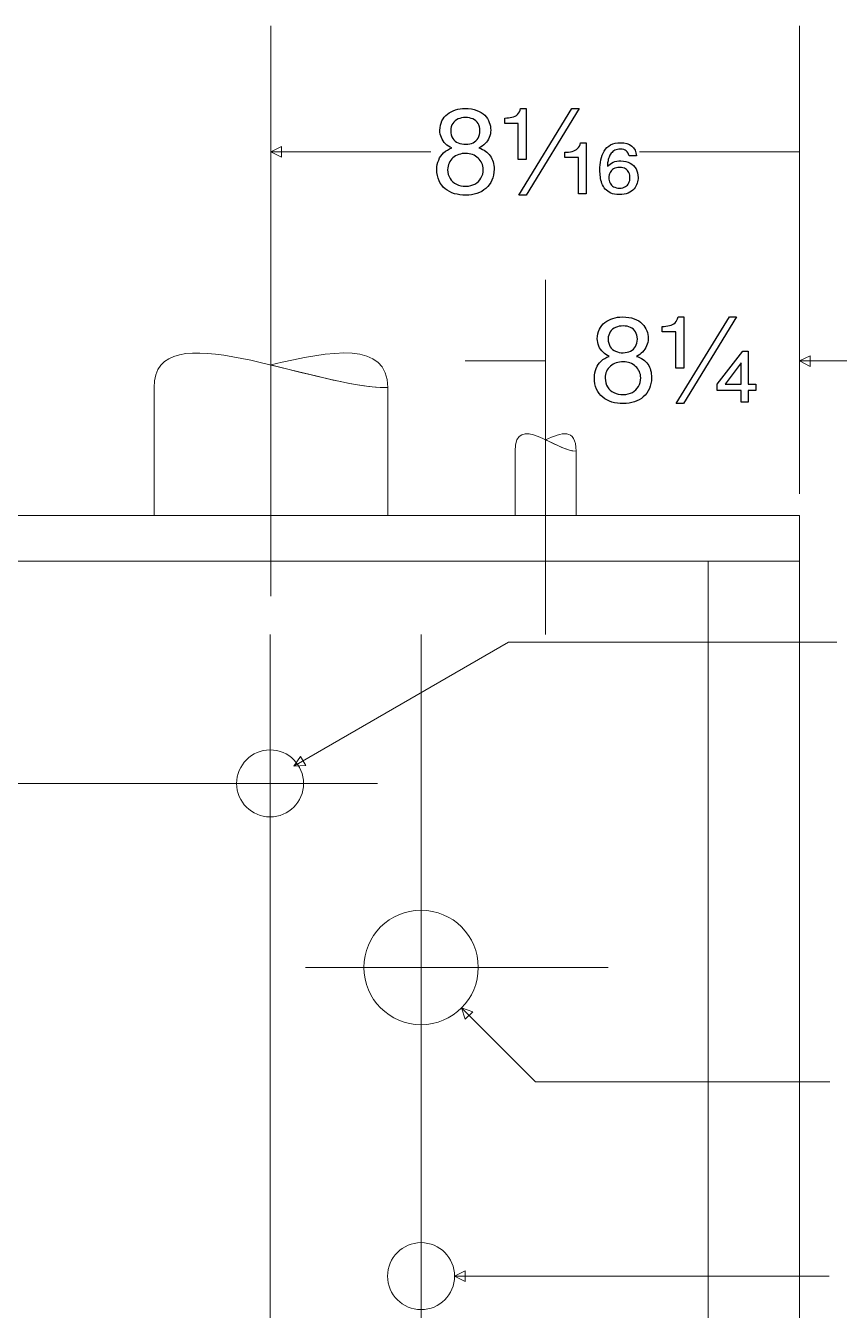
# Model space of a CAD drawing. Header units: inches. Extents: x -3.67 to 3.62, y -4.25 to 4.25.
# Drawn here: x -1.176 to -0.424, y 3.063 to 4.25 of the extents above; entities that cross this region are included whole.
import ezdxf
from ezdxf.lldxf.tags import DXFTag

# ---------------------------------------------------------------- set-up
doc = ezdxf.new("R2010")
doc.units = ezdxf.units.IN
doc.header["$MEASUREMENT"] = 0
doc.layers.add('Dimensions', color=7, linetype='Continuous')
doc.layers.add('Layer 1', color=7, linetype='Continuous')
tags = doc.linetypes.add('New Line14', pattern=[2.3, 1.3, -0.3, 0.4, -0.3]).pattern_tags.tags
tags[10:11] = [DXFTag(74, 4), DXFTag(75, 0), DXFTag(340, '0'), DXFTag(46, 1.0), DXFTag(50, 0.0), DXFTag(44, 0.0), DXFTag(45, 0.0)]
tags[8:9] = [DXFTag(74, 4), DXFTag(75, 0), DXFTag(340, '0'), DXFTag(46, 1.0), DXFTag(50, 0.0), DXFTag(44, 0.0), DXFTag(45, 0.0)]
tags[6:7] = [DXFTag(74, 4), DXFTag(75, 0), DXFTag(340, '0'), DXFTag(46, 1.0), DXFTag(50, 0.0), DXFTag(44, 0.0), DXFTag(45, 0.0)]
tags[4:5] = [DXFTag(74, 4), DXFTag(75, 0), DXFTag(340, '0'), DXFTag(46, 1.0), DXFTag(50, 0.0), DXFTag(44, 0.0), DXFTag(45, 0.0)]
tags = doc.linetypes.add('New Line16', pattern=[0.6, 0.5, -0.1]).pattern_tags.tags
tags[6:7] = [DXFTag(74, 4), DXFTag(75, 0), DXFTag(340, '0'), DXFTag(46, 1.0), DXFTag(50, 0.0), DXFTag(44, 0.0), DXFTag(45, 0.0)]
tags[4:5] = [DXFTag(74, 4), DXFTag(75, 0), DXFTag(340, '0'), DXFTag(46, 1.0), DXFTag(50, 0.0), DXFTag(44, 0.0), DXFTag(45, 0.0)]
tags = doc.linetypes.add('New Line17', pattern=[0.6, 0.5, -0.1]).pattern_tags.tags
tags[6:7] = [DXFTag(74, 4), DXFTag(75, 0), DXFTag(340, '0'), DXFTag(46, 1.0), DXFTag(50, 0.0), DXFTag(44, 0.0), DXFTag(45, 0.0)]
tags[4:5] = [DXFTag(74, 4), DXFTag(75, 0), DXFTag(340, '0'), DXFTag(46, 1.0), DXFTag(50, 0.0), DXFTag(44, 0.0), DXFTag(45, 0.0)]
tags = doc.linetypes.add('New Line18', pattern=[0.6, 0.5, -0.1]).pattern_tags.tags
tags[6:7] = [DXFTag(74, 4), DXFTag(75, 0), DXFTag(340, '0'), DXFTag(46, 1.0), DXFTag(50, 0.0), DXFTag(44, 0.0), DXFTag(45, 0.0)]
tags[4:5] = [DXFTag(74, 4), DXFTag(75, 0), DXFTag(340, '0'), DXFTag(46, 1.0), DXFTag(50, 0.0), DXFTag(44, 0.0), DXFTag(45, 0.0)]
tags = doc.linetypes.add('New Line19', pattern=[0.6, 0.5, -0.1]).pattern_tags.tags
tags[6:7] = [DXFTag(74, 4), DXFTag(75, 0), DXFTag(340, '0'), DXFTag(46, 1.0), DXFTag(50, 0.0), DXFTag(44, 0.0), DXFTag(45, 0.0)]
tags[4:5] = [DXFTag(74, 4), DXFTag(75, 0), DXFTag(340, '0'), DXFTag(46, 1.0), DXFTag(50, 0.0), DXFTag(44, 0.0), DXFTag(45, 0.0)]
tags = doc.linetypes.add('New Line20', pattern=[0.6, 0.5, -0.1]).pattern_tags.tags
tags[6:7] = [DXFTag(74, 4), DXFTag(75, 0), DXFTag(340, '0'), DXFTag(46, 1.0), DXFTag(50, 0.0), DXFTag(44, 0.0), DXFTag(45, 0.0)]
tags[4:5] = [DXFTag(74, 4), DXFTag(75, 0), DXFTag(340, '0'), DXFTag(46, 1.0), DXFTag(50, 0.0), DXFTag(44, 0.0), DXFTag(45, 0.0)]
tags = doc.linetypes.add('New Line21', pattern=[0.6, 0.5, -0.1]).pattern_tags.tags
tags[6:7] = [DXFTag(74, 4), DXFTag(75, 0), DXFTag(340, '0'), DXFTag(46, 1.0), DXFTag(50, 0.0), DXFTag(44, 0.0), DXFTag(45, 0.0)]
tags[4:5] = [DXFTag(74, 4), DXFTag(75, 0), DXFTag(340, '0'), DXFTag(46, 1.0), DXFTag(50, 0.0), DXFTag(44, 0.0), DXFTag(45, 0.0)]
tags = doc.linetypes.add('New Line22', pattern=[2.3, 1.3, -0.3, 0.4, -0.3]).pattern_tags.tags
tags[10:11] = [DXFTag(74, 4), DXFTag(75, 0), DXFTag(340, '0'), DXFTag(46, 1.0), DXFTag(50, 0.0), DXFTag(44, 0.0), DXFTag(45, 0.0)]
tags[8:9] = [DXFTag(74, 4), DXFTag(75, 0), DXFTag(340, '0'), DXFTag(46, 1.0), DXFTag(50, 0.0), DXFTag(44, 0.0), DXFTag(45, 0.0)]
tags[6:7] = [DXFTag(74, 4), DXFTag(75, 0), DXFTag(340, '0'), DXFTag(46, 1.0), DXFTag(50, 0.0), DXFTag(44, 0.0), DXFTag(45, 0.0)]
tags[4:5] = [DXFTag(74, 4), DXFTag(75, 0), DXFTag(340, '0'), DXFTag(46, 1.0), DXFTag(50, 0.0), DXFTag(44, 0.0), DXFTag(45, 0.0)]
tags = doc.linetypes.add('New Line23', pattern=[2.3, 1.3, -0.3, 0.4, -0.3]).pattern_tags.tags
tags[10:11] = [DXFTag(74, 4), DXFTag(75, 0), DXFTag(340, '0'), DXFTag(46, 1.0), DXFTag(50, 0.0), DXFTag(44, 0.0), DXFTag(45, 0.0)]
tags[8:9] = [DXFTag(74, 4), DXFTag(75, 0), DXFTag(340, '0'), DXFTag(46, 1.0), DXFTag(50, 0.0), DXFTag(44, 0.0), DXFTag(45, 0.0)]
tags[6:7] = [DXFTag(74, 4), DXFTag(75, 0), DXFTag(340, '0'), DXFTag(46, 1.0), DXFTag(50, 0.0), DXFTag(44, 0.0), DXFTag(45, 0.0)]
tags[4:5] = [DXFTag(74, 4), DXFTag(75, 0), DXFTag(340, '0'), DXFTag(46, 1.0), DXFTag(50, 0.0), DXFTag(44, 0.0), DXFTag(45, 0.0)]
tags = doc.linetypes.add('New Line4', pattern=[2.3, 1.3, -0.3, 0.4, -0.3]).pattern_tags.tags
tags[10:11] = [DXFTag(74, 4), DXFTag(75, 0), DXFTag(340, '0'), DXFTag(46, 1.0), DXFTag(50, 0.0), DXFTag(44, 0.0), DXFTag(45, 0.0)]
tags[8:9] = [DXFTag(74, 4), DXFTag(75, 0), DXFTag(340, '0'), DXFTag(46, 1.0), DXFTag(50, 0.0), DXFTag(44, 0.0), DXFTag(45, 0.0)]
tags[6:7] = [DXFTag(74, 4), DXFTag(75, 0), DXFTag(340, '0'), DXFTag(46, 1.0), DXFTag(50, 0.0), DXFTag(44, 0.0), DXFTag(45, 0.0)]
tags[4:5] = [DXFTag(74, 4), DXFTag(75, 0), DXFTag(340, '0'), DXFTag(46, 1.0), DXFTag(50, 0.0), DXFTag(44, 0.0), DXFTag(45, 0.0)]
tags = doc.linetypes.add('New Line5', pattern=[2.3, 1.3, -0.3, 0.4, -0.3]).pattern_tags.tags
tags[10:11] = [DXFTag(74, 4), DXFTag(75, 0), DXFTag(340, '0'), DXFTag(46, 1.0), DXFTag(50, 0.0), DXFTag(44, 0.0), DXFTag(45, 0.0)]
tags[8:9] = [DXFTag(74, 4), DXFTag(75, 0), DXFTag(340, '0'), DXFTag(46, 1.0), DXFTag(50, 0.0), DXFTag(44, 0.0), DXFTag(45, 0.0)]
tags[6:7] = [DXFTag(74, 4), DXFTag(75, 0), DXFTag(340, '0'), DXFTag(46, 1.0), DXFTag(50, 0.0), DXFTag(44, 0.0), DXFTag(45, 0.0)]
tags[4:5] = [DXFTag(74, 4), DXFTag(75, 0), DXFTag(340, '0'), DXFTag(46, 1.0), DXFTag(50, 0.0), DXFTag(44, 0.0), DXFTag(45, 0.0)]
tags = doc.linetypes.add('New Line8', pattern=[2.3, 1.3, -0.3, 0.4, -0.3]).pattern_tags.tags
tags[10:11] = [DXFTag(74, 4), DXFTag(75, 0), DXFTag(340, '0'), DXFTag(46, 1.0), DXFTag(50, 0.0), DXFTag(44, 0.0), DXFTag(45, 0.0)]
tags[8:9] = [DXFTag(74, 4), DXFTag(75, 0), DXFTag(340, '0'), DXFTag(46, 1.0), DXFTag(50, 0.0), DXFTag(44, 0.0), DXFTag(45, 0.0)]
tags[6:7] = [DXFTag(74, 4), DXFTag(75, 0), DXFTag(340, '0'), DXFTag(46, 1.0), DXFTag(50, 0.0), DXFTag(44, 0.0), DXFTag(45, 0.0)]
tags[4:5] = [DXFTag(74, 4), DXFTag(75, 0), DXFTag(340, '0'), DXFTag(46, 1.0), DXFTag(50, 0.0), DXFTag(44, 0.0), DXFTag(45, 0.0)]

msp = doc.modelspace()

# ---------------------------------------------------------------- linework, layer by layer
at = {"layer": 'Dimensions', "color": 250, "lineweight": 5}
for points in [[(-0.461, 3.8175), (-0.461, 3.8175), (-0.461, 4.25), (-0.461, 4.25)], [(-0.9495, 4.1334), (-0.9495, 4.1334), (-0.8016, 4.1334), (-0.8016, 4.1334)], [(-0.461, 4.1334), (-0.461, 4.1334), (-0.609, 4.1334), (-0.609, 4.1334)], [(-0.6957, 3.9402), (-0.6957, 3.9402), (-0.7701, 3.9402), (-0.7701, 3.9402)], [(-0.461, 3.9402), (-0.461, 3.9402), (-0.3866, 3.9402), (-0.3866, 3.9402)], [(-0.7798, 3.0946), (-0.7798, 3.0946), (-0.4338, 3.0946), (-0.4338, 3.0946)]]:
    msp.add_open_spline(points, degree=3, dxfattribs=at)
at = {"layer": 'Dimensions', "color": 250}
for points, knots in [([(-0.7934, 4.1534), (-0.7934, 4.151), (-0.7929, 4.1487), (-0.792, 4.1466), (-0.792, 4.1466), (-0.7911, 4.1444), (-0.7898, 4.1425), (-0.7882, 4.1409), (-0.7882, 4.1409), (-0.7865, 4.1392), (-0.7846, 4.1379), (-0.7824, 4.137), (-0.7824, 4.137), (-0.7853, 4.136), (-0.7878, 4.1345), (-0.7899, 4.1326), (-0.7899, 4.1326), (-0.7919, 4.1307), (-0.7935, 4.1285), (-0.7945, 4.1259), (-0.7945, 4.1259), (-0.7956, 4.1233), (-0.7962, 4.1205), (-0.7962, 4.1174), (-0.7962, 4.1174), (-0.7962, 4.1133), (-0.7955, 4.1098), (-0.7941, 4.1068), (-0.7941, 4.1068), (-0.7928, 4.1038), (-0.7909, 4.1013), (-0.7885, 4.0993), (-0.7885, 4.0993), (-0.786, 4.0973), (-0.7832, 4.0958), (-0.78, 4.0948), (-0.78, 4.0948), (-0.7767, 4.0939), (-0.7732, 4.0934), (-0.7694, 4.0934), (-0.7694, 4.0934), (-0.7657, 4.0934), (-0.7623, 4.0939), (-0.7592, 4.095), (-0.7592, 4.095), (-0.756, 4.096), (-0.7533, 4.0976), (-0.7509, 4.0997), (-0.7509, 4.0997), (-0.7485, 4.1017), (-0.7467, 4.1042), (-0.7453, 4.1072), (-0.7453, 4.1072), (-0.744, 4.1102), (-0.7433, 4.1135), (-0.7433, 4.1174), (-0.7433, 4.1174), (-0.7433, 4.1223), (-0.7444, 4.1264), (-0.7468, 4.1297), (-0.7468, 4.1297), (-0.7491, 4.1331), (-0.7526, 4.1355), (-0.7573, 4.137), (-0.7573, 4.137), (-0.7551, 4.138), (-0.7532, 4.1393), (-0.7516, 4.141), (-0.7516, 4.141), (-0.75, 4.1427), (-0.7487, 4.1445), (-0.7478, 4.1467), (-0.7478, 4.1467), (-0.7469, 4.1488), (-0.7464, 4.151), (-0.7464, 4.1534), (-0.7464, 4.1534), (-0.7464, 4.1559), (-0.7468, 4.1583), (-0.7477, 4.1607), (-0.7477, 4.1607), (-0.7486, 4.1631), (-0.75, 4.1653), (-0.7519, 4.1672), (-0.7519, 4.1672), (-0.7538, 4.1691), (-0.7563, 4.1706), (-0.7593, 4.1717), (-0.7593, 4.1717), (-0.7623, 4.1729), (-0.766, 4.1735), (-0.7703, 4.1735), (-0.7703, 4.1735), (-0.7733, 4.1735), (-0.7763, 4.173), (-0.779, 4.1722), (-0.779, 4.1722), (-0.7818, 4.1713), (-0.7842, 4.17), (-0.7864, 4.1683), (-0.7864, 4.1683), (-0.7885, 4.1666), (-0.7903, 4.1645), (-0.7915, 4.162), (-0.7915, 4.162), (-0.7927, 4.1595), (-0.7934, 4.1566), (-0.7934, 4.1534)], [0, 0, 0, 0, 0.037037, 0.037037, 0.037037, 0.037037, 0.074074, 0.074074, 0.074074, 0.074074, 0.111111, 0.111111, 0.111111, 0.111111, 0.148148, 0.148148, 0.148148, 0.148148, 0.185185, 0.185185, 0.185185, 0.185185, 0.222222, 0.222222, 0.222222, 0.222222, 0.259259, 0.259259, 0.259259, 0.259259, 0.296296, 0.296296, 0.296296, 0.296296, 0.333333, 0.333333, 0.333333, 0.333333, 0.37037, 0.37037, 0.37037, 0.37037, 0.407407, 0.407407, 0.407407, 0.407407, 0.444444, 0.444444, 0.444444, 0.444444, 0.481481, 0.481481, 0.481481, 0.481481, 0.518519, 0.518519, 0.518519, 0.518519, 0.555556, 0.555556, 0.555556, 0.555556, 0.592593, 0.592593, 0.592593, 0.592593, 0.62963, 0.62963, 0.62963, 0.62963, 0.666667, 0.666667, 0.666667, 0.666667, 0.703704, 0.703704, 0.703704, 0.703704, 0.740741, 0.740741, 0.740741, 0.740741, 0.777778, 0.777778, 0.777778, 0.777778, 0.814815, 0.814815, 0.814815, 0.814815, 0.851852, 0.851852, 0.851852, 0.851852, 0.888889, 0.888889, 0.888889, 0.888889, 0.925926, 0.925926, 0.925926, 0.925926, 0.962963, 0.962963, 0.962963, 0.962963, 1, 1, 1, 1]), ([(-0.7136, 4.1735), (-0.7136, 4.1735), (-0.7188, 4.1735), (-0.7188, 4.1735), (-0.7188, 4.1735), (-0.7193, 4.1711), (-0.7202, 4.1693), (-0.7216, 4.168), (-0.7216, 4.168), (-0.723, 4.1668), (-0.7247, 4.1659), (-0.7268, 4.1654), (-0.7268, 4.1654), (-0.7288, 4.1649), (-0.731, 4.1647), (-0.7334, 4.1647), (-0.7334, 4.1647), (-0.7334, 4.1647), (-0.7334, 4.1597), (-0.7334, 4.1597), (-0.7334, 4.1597), (-0.7334, 4.1597), (-0.721, 4.1597), (-0.721, 4.1597), (-0.721, 4.1597), (-0.721, 4.1597), (-0.721, 4.1263), (-0.721, 4.1263), (-0.721, 4.1263), (-0.721, 4.1263), (-0.7136, 4.1263), (-0.7136, 4.1263), (-0.7136, 4.1263), (-0.7136, 4.1263), (-0.7136, 4.1735), (-0.7136, 4.1735)], [0, 0, 0, 0, 0.111111, 0.111111, 0.111111, 0.111111, 0.222222, 0.222222, 0.222222, 0.222222, 0.333333, 0.333333, 0.333333, 0.333333, 0.444444, 0.444444, 0.444444, 0.444444, 0.555556, 0.555556, 0.555556, 0.555556, 0.666667, 0.666667, 0.666667, 0.666667, 0.777778, 0.777778, 0.777778, 0.777778, 0.888889, 0.888889, 0.888889, 0.888889, 1, 1, 1, 1]), ([(-0.7204, 4.0934), (-0.7204, 4.0934), (-0.7137, 4.0934), (-0.7137, 4.0934), (-0.7137, 4.0934), (-0.7137, 4.0934), (-0.6647, 4.1735), (-0.6647, 4.1735), (-0.6647, 4.1735), (-0.6647, 4.1735), (-0.6714, 4.1735), (-0.6714, 4.1735), (-0.6714, 4.1735), (-0.6714, 4.1735), (-0.7204, 4.0934), (-0.7204, 4.0934)], [0, 0, 0, 0, 0.25, 0.25, 0.25, 0.25, 0.5, 0.5, 0.5, 0.5, 0.75, 0.75, 0.75, 0.75, 1, 1, 1, 1]), ([(-0.7834, 4.153), (-0.7834, 4.1557), (-0.7827, 4.1579), (-0.7815, 4.1597), (-0.7815, 4.1597), (-0.7803, 4.1615), (-0.7786, 4.1628), (-0.7765, 4.1638), (-0.7765, 4.1638), (-0.7745, 4.1647), (-0.7722, 4.1651), (-0.7696, 4.1651), (-0.7696, 4.1651), (-0.767, 4.1651), (-0.7648, 4.1647), (-0.7628, 4.1638), (-0.7628, 4.1638), (-0.7608, 4.1628), (-0.7593, 4.1615), (-0.7581, 4.1597), (-0.7581, 4.1597), (-0.757, 4.1579), (-0.7564, 4.1557), (-0.7564, 4.153), (-0.7564, 4.153), (-0.7564, 4.1504), (-0.757, 4.1481), (-0.7581, 4.1462), (-0.7581, 4.1462), (-0.7592, 4.1443), (-0.7608, 4.1429), (-0.7627, 4.1419), (-0.7627, 4.1419), (-0.7647, 4.1409), (-0.7669, 4.1404), (-0.7694, 4.1404), (-0.7694, 4.1404), (-0.772, 4.1404), (-0.7744, 4.1408), (-0.7765, 4.1417), (-0.7765, 4.1417), (-0.7786, 4.1426), (-0.7803, 4.144), (-0.7815, 4.1459), (-0.7815, 4.1459), (-0.7827, 4.1478), (-0.7834, 4.1501), (-0.7834, 4.153)], [0, 0, 0, 0, 0.083333, 0.083333, 0.083333, 0.083333, 0.166667, 0.166667, 0.166667, 0.166667, 0.25, 0.25, 0.25, 0.25, 0.333333, 0.333333, 0.333333, 0.333333, 0.416667, 0.416667, 0.416667, 0.416667, 0.5, 0.5, 0.5, 0.5, 0.583333, 0.583333, 0.583333, 0.583333, 0.666667, 0.666667, 0.666667, 0.666667, 0.75, 0.75, 0.75, 0.75, 0.833333, 0.833333, 0.833333, 0.833333, 0.916667, 0.916667, 0.916667, 0.916667, 1, 1, 1, 1]), ([(-0.7862, 4.1169), (-0.7862, 4.1192), (-0.7857, 4.1213), (-0.7849, 4.1231), (-0.7849, 4.1231), (-0.784, 4.125), (-0.7829, 4.1266), (-0.7813, 4.1279), (-0.7813, 4.1279), (-0.7798, 4.1292), (-0.7781, 4.1302), (-0.776, 4.131), (-0.776, 4.131), (-0.774, 4.1317), (-0.7719, 4.132), (-0.7695, 4.132), (-0.7695, 4.132), (-0.7673, 4.132), (-0.7652, 4.1316), (-0.7632, 4.1309), (-0.7632, 4.1309), (-0.7613, 4.1301), (-0.7595, 4.1291), (-0.7581, 4.1277), (-0.7581, 4.1277), (-0.7566, 4.1264), (-0.7554, 4.1248), (-0.7546, 4.123), (-0.7546, 4.123), (-0.7537, 4.1212), (-0.7533, 4.1192), (-0.7533, 4.117), (-0.7533, 4.117), (-0.7533, 4.1141), (-0.754, 4.1115), (-0.7554, 4.1092), (-0.7554, 4.1092), (-0.7567, 4.1069), (-0.7586, 4.105), (-0.761, 4.1037), (-0.761, 4.1037), (-0.7634, 4.1024), (-0.7662, 4.1017), (-0.7694, 4.1017), (-0.7694, 4.1017), (-0.7727, 4.1017), (-0.7756, 4.1023), (-0.7781, 4.1035), (-0.7781, 4.1035), (-0.7806, 4.1048), (-0.7826, 4.1065), (-0.784, 4.1088), (-0.784, 4.1088), (-0.7854, 4.111), (-0.7862, 4.1138), (-0.7862, 4.1169)], [0, 0, 0, 0, 0.071429, 0.071429, 0.071429, 0.071429, 0.142857, 0.142857, 0.142857, 0.142857, 0.214286, 0.214286, 0.214286, 0.214286, 0.285714, 0.285714, 0.285714, 0.285714, 0.357143, 0.357143, 0.357143, 0.357143, 0.428571, 0.428571, 0.428571, 0.428571, 0.5, 0.5, 0.5, 0.5, 0.571429, 0.571429, 0.571429, 0.571429, 0.642857, 0.642857, 0.642857, 0.642857, 0.714286, 0.714286, 0.714286, 0.714286, 0.785714, 0.785714, 0.785714, 0.785714, 0.857143, 0.857143, 0.857143, 0.857143, 0.928571, 0.928571, 0.928571, 0.928571, 1, 1, 1, 1]), ([(-0.6581, 4.1419), (-0.6581, 4.1419), (-0.6633, 4.1419), (-0.6633, 4.1419), (-0.6633, 4.1419), (-0.6638, 4.1396), (-0.6647, 4.1378), (-0.6661, 4.1365), (-0.6661, 4.1365), (-0.6675, 4.1352), (-0.6692, 4.1343), (-0.6712, 4.1338), (-0.6712, 4.1338), (-0.6732, 4.1333), (-0.6755, 4.1331), (-0.6778, 4.1331), (-0.6778, 4.1331), (-0.6778, 4.1331), (-0.6778, 4.1281), (-0.6778, 4.1281), (-0.6778, 4.1281), (-0.6778, 4.1281), (-0.6654, 4.1281), (-0.6654, 4.1281), (-0.6654, 4.1281), (-0.6654, 4.1281), (-0.6654, 4.0947), (-0.6654, 4.0947), (-0.6654, 4.0947), (-0.6654, 4.0947), (-0.6581, 4.0947), (-0.6581, 4.0947), (-0.6581, 4.0947), (-0.6581, 4.0947), (-0.6581, 4.1419), (-0.6581, 4.1419)], [0, 0, 0, 0, 0.111111, 0.111111, 0.111111, 0.111111, 0.222222, 0.222222, 0.222222, 0.222222, 0.333333, 0.333333, 0.333333, 0.333333, 0.444444, 0.444444, 0.444444, 0.444444, 0.555556, 0.555556, 0.555556, 0.555556, 0.666667, 0.666667, 0.666667, 0.666667, 0.777778, 0.777778, 0.777778, 0.777778, 0.888889, 0.888889, 0.888889, 0.888889, 1, 1, 1, 1]), ([(-0.6117, 4.1299), (-0.6121, 4.1338), (-0.6135, 4.1367), (-0.6161, 4.1388), (-0.6161, 4.1388), (-0.6186, 4.1409), (-0.622, 4.1419), (-0.6264, 4.1419), (-0.6264, 4.1419), (-0.6301, 4.1419), (-0.6332, 4.1412), (-0.6356, 4.1398), (-0.6356, 4.1398), (-0.6381, 4.1384), (-0.6401, 4.1365), (-0.6415, 4.1341), (-0.6415, 4.1341), (-0.6429, 4.1318), (-0.644, 4.129), (-0.6446, 4.126), (-0.6446, 4.126), (-0.6452, 4.123), (-0.6455, 4.1199), (-0.6455, 4.1166), (-0.6455, 4.1166), (-0.6455, 4.1146), (-0.6454, 4.1125), (-0.6451, 4.1104), (-0.6451, 4.1104), (-0.6448, 4.1083), (-0.6443, 4.1063), (-0.6436, 4.1043), (-0.6436, 4.1043), (-0.6429, 4.1024), (-0.6419, 4.1006), (-0.6406, 4.099), (-0.6406, 4.099), (-0.6392, 4.0975), (-0.6375, 4.0963), (-0.6354, 4.0953), (-0.6354, 4.0953), (-0.6333, 4.0944), (-0.6307, 4.0939), (-0.6276, 4.0939), (-0.6276, 4.0939), (-0.6244, 4.094), (-0.6216, 4.0945), (-0.6194, 4.0954), (-0.6194, 4.0954), (-0.6171, 4.0964), (-0.6153, 4.0977), (-0.614, 4.0993), (-0.614, 4.0993), (-0.6126, 4.1009), (-0.6117, 4.1026), (-0.6111, 4.1044), (-0.6111, 4.1044), (-0.6105, 4.1063), (-0.6102, 4.108), (-0.6102, 4.1098), (-0.6102, 4.1098), (-0.6102, 4.1127), (-0.6108, 4.1153), (-0.6121, 4.1176), (-0.6121, 4.1176), (-0.6134, 4.1199), (-0.6152, 4.1218), (-0.6176, 4.1231), (-0.6176, 4.1231), (-0.62, 4.1244), (-0.6228, 4.1251), (-0.6262, 4.1251), (-0.6262, 4.1251), (-0.6289, 4.1251), (-0.6313, 4.1247), (-0.6333, 4.1238), (-0.6333, 4.1238), (-0.6354, 4.1229), (-0.6371, 4.1217), (-0.6384, 4.1201), (-0.6384, 4.1201), (-0.6384, 4.1201), (-0.6386, 4.1203), (-0.6386, 4.1203), (-0.6386, 4.1203), (-0.6386, 4.1215), (-0.6385, 4.1228), (-0.6382, 4.1242), (-0.6382, 4.1242), (-0.638, 4.1256), (-0.6376, 4.127), (-0.6371, 4.1284), (-0.6371, 4.1284), (-0.6366, 4.1297), (-0.6359, 4.131), (-0.635, 4.1321), (-0.635, 4.1321), (-0.6341, 4.1333), (-0.633, 4.1342), (-0.6316, 4.1349), (-0.6316, 4.1349), (-0.6302, 4.1355), (-0.6286, 4.1359), (-0.6266, 4.1359), (-0.6266, 4.1359), (-0.6243, 4.1359), (-0.6225, 4.1353), (-0.6211, 4.1343), (-0.6211, 4.1343), (-0.6198, 4.1332), (-0.6189, 4.1317), (-0.6186, 4.1299), (-0.6186, 4.1299), (-0.6186, 4.1299), (-0.6117, 4.1299), (-0.6117, 4.1299)], [0, 0, 0, 0, 0.034483, 0.034483, 0.034483, 0.034483, 0.068966, 0.068966, 0.068966, 0.068966, 0.103448, 0.103448, 0.103448, 0.103448, 0.137931, 0.137931, 0.137931, 0.137931, 0.172414, 0.172414, 0.172414, 0.172414, 0.206897, 0.206897, 0.206897, 0.206897, 0.241379, 0.241379, 0.241379, 0.241379, 0.275862, 0.275862, 0.275862, 0.275862, 0.310345, 0.310345, 0.310345, 0.310345, 0.344828, 0.344828, 0.344828, 0.344828, 0.37931, 0.37931, 0.37931, 0.37931, 0.413793, 0.413793, 0.413793, 0.413793, 0.448276, 0.448276, 0.448276, 0.448276, 0.482759, 0.482759, 0.482759, 0.482759, 0.517241, 0.517241, 0.517241, 0.517241, 0.551724, 0.551724, 0.551724, 0.551724, 0.586207, 0.586207, 0.586207, 0.586207, 0.62069, 0.62069, 0.62069, 0.62069, 0.655172, 0.655172, 0.655172, 0.655172, 0.689655, 0.689655, 0.689655, 0.689655, 0.724138, 0.724138, 0.724138, 0.724138, 0.758621, 0.758621, 0.758621, 0.758621, 0.793103, 0.793103, 0.793103, 0.793103, 0.827586, 0.827586, 0.827586, 0.827586, 0.862069, 0.862069, 0.862069, 0.862069, 0.896552, 0.896552, 0.896552, 0.896552, 0.931034, 0.931034, 0.931034, 0.931034, 0.965517, 0.965517, 0.965517, 0.965517, 1, 1, 1, 1]), ([(-0.6372, 4.1095), (-0.6372, 4.1113), (-0.6368, 4.1129), (-0.6361, 4.1143), (-0.6361, 4.1143), (-0.6354, 4.1158), (-0.6343, 4.117), (-0.6328, 4.1178), (-0.6328, 4.1178), (-0.6313, 4.1187), (-0.6295, 4.1191), (-0.6273, 4.1191), (-0.6273, 4.1191), (-0.625, 4.1191), (-0.6232, 4.1187), (-0.6218, 4.1178), (-0.6218, 4.1178), (-0.6204, 4.1169), (-0.6194, 4.1157), (-0.6187, 4.1143), (-0.6187, 4.1143), (-0.6181, 4.1128), (-0.6177, 4.1112), (-0.6177, 4.1094), (-0.6177, 4.1094), (-0.6177, 4.1077), (-0.6181, 4.1061), (-0.6188, 4.1047), (-0.6188, 4.1047), (-0.6195, 4.1033), (-0.6206, 4.1021), (-0.622, 4.1013), (-0.622, 4.1013), (-0.6234, 4.1004), (-0.6252, 4.0999), (-0.6273, 4.0999), (-0.6273, 4.0999), (-0.6295, 4.0999), (-0.6313, 4.1004), (-0.6328, 4.1012), (-0.6328, 4.1012), (-0.6342, 4.102), (-0.6353, 4.1032), (-0.6361, 4.1046), (-0.6361, 4.1046), (-0.6368, 4.1061), (-0.6372, 4.1077), (-0.6372, 4.1095)], [0, 0, 0, 0, 0.083333, 0.083333, 0.083333, 0.083333, 0.166667, 0.166667, 0.166667, 0.166667, 0.25, 0.25, 0.25, 0.25, 0.333333, 0.333333, 0.333333, 0.333333, 0.416667, 0.416667, 0.416667, 0.416667, 0.5, 0.5, 0.5, 0.5, 0.583333, 0.583333, 0.583333, 0.583333, 0.666667, 0.666667, 0.666667, 0.666667, 0.75, 0.75, 0.75, 0.75, 0.833333, 0.833333, 0.833333, 0.833333, 0.916667, 0.916667, 0.916667, 0.916667, 1, 1, 1, 1]), ([(-0.6479, 3.9608), (-0.6479, 3.9584), (-0.6474, 3.9562), (-0.6465, 3.954), (-0.6465, 3.954), (-0.6456, 3.9519), (-0.6443, 3.95), (-0.6426, 3.9483), (-0.6426, 3.9483), (-0.641, 3.9467), (-0.6391, 3.9454), (-0.6369, 3.9445), (-0.6369, 3.9445), (-0.6398, 3.9434), (-0.6423, 3.942), (-0.6444, 3.9401), (-0.6444, 3.9401), (-0.6464, 3.9382), (-0.6479, 3.936), (-0.649, 3.9334), (-0.649, 3.9334), (-0.6501, 3.9308), (-0.6506, 3.928), (-0.6506, 3.9248), (-0.6506, 3.9248), (-0.6506, 3.9208), (-0.6499, 3.9173), (-0.6486, 3.9143), (-0.6486, 3.9143), (-0.6472, 3.9113), (-0.6454, 3.9088), (-0.6429, 3.9068), (-0.6429, 3.9068), (-0.6405, 3.9048), (-0.6377, 3.9033), (-0.6344, 3.9023), (-0.6344, 3.9023), (-0.6312, 3.9013), (-0.6277, 3.9008), (-0.6239, 3.9008), (-0.6239, 3.9008), (-0.6202, 3.9008), (-0.6168, 3.9014), (-0.6136, 3.9024), (-0.6136, 3.9024), (-0.6105, 3.9035), (-0.6077, 3.9051), (-0.6054, 3.9071), (-0.6054, 3.9071), (-0.603, 3.9092), (-0.6011, 3.9117), (-0.5998, 3.9147), (-0.5998, 3.9147), (-0.5985, 3.9176), (-0.5978, 3.921), (-0.5978, 3.9248), (-0.5978, 3.9248), (-0.5978, 3.9297), (-0.5989, 3.9339), (-0.6012, 3.9372), (-0.6012, 3.9372), (-0.6035, 3.9406), (-0.607, 3.943), (-0.6118, 3.9445), (-0.6118, 3.9445), (-0.6096, 3.9455), (-0.6077, 3.9468), (-0.6061, 3.9485), (-0.6061, 3.9485), (-0.6044, 3.9501), (-0.6032, 3.952), (-0.6023, 3.9541), (-0.6023, 3.9541), (-0.6014, 3.9562), (-0.6009, 3.9585), (-0.6009, 3.9608), (-0.6009, 3.9608), (-0.6009, 3.9634), (-0.6013, 3.9658), (-0.6022, 3.9682), (-0.6022, 3.9682), (-0.6031, 3.9706), (-0.6045, 3.9727), (-0.6064, 3.9746), (-0.6064, 3.9746), (-0.6083, 3.9766), (-0.6107, 3.9781), (-0.6138, 3.9792), (-0.6138, 3.9792), (-0.6168, 3.9803), (-0.6205, 3.9809), (-0.6248, 3.9809), (-0.6248, 3.9809), (-0.6278, 3.9809), (-0.6307, 3.9805), (-0.6335, 3.9796), (-0.6335, 3.9796), (-0.6362, 3.9788), (-0.6387, 3.9775), (-0.6409, 3.9758), (-0.6409, 3.9758), (-0.643, 3.9741), (-0.6447, 3.972), (-0.646, 3.9695), (-0.646, 3.9695), (-0.6472, 3.967), (-0.6479, 3.9641), (-0.6479, 3.9608)], [0, 0, 0, 0, 0.037037, 0.037037, 0.037037, 0.037037, 0.074074, 0.074074, 0.074074, 0.074074, 0.111111, 0.111111, 0.111111, 0.111111, 0.148148, 0.148148, 0.148148, 0.148148, 0.185185, 0.185185, 0.185185, 0.185185, 0.222222, 0.222222, 0.222222, 0.222222, 0.259259, 0.259259, 0.259259, 0.259259, 0.296296, 0.296296, 0.296296, 0.296296, 0.333333, 0.333333, 0.333333, 0.333333, 0.37037, 0.37037, 0.37037, 0.37037, 0.407407, 0.407407, 0.407407, 0.407407, 0.444444, 0.444444, 0.444444, 0.444444, 0.481481, 0.481481, 0.481481, 0.481481, 0.518519, 0.518519, 0.518519, 0.518519, 0.555556, 0.555556, 0.555556, 0.555556, 0.592593, 0.592593, 0.592593, 0.592593, 0.62963, 0.62963, 0.62963, 0.62963, 0.666667, 0.666667, 0.666667, 0.666667, 0.703704, 0.703704, 0.703704, 0.703704, 0.740741, 0.740741, 0.740741, 0.740741, 0.777778, 0.777778, 0.777778, 0.777778, 0.814815, 0.814815, 0.814815, 0.814815, 0.851852, 0.851852, 0.851852, 0.851852, 0.888889, 0.888889, 0.888889, 0.888889, 0.925926, 0.925926, 0.925926, 0.925926, 0.962963, 0.962963, 0.962963, 0.962963, 1, 1, 1, 1]), ([(-0.5681, 3.9809), (-0.5681, 3.9809), (-0.5733, 3.9809), (-0.5733, 3.9809), (-0.5733, 3.9809), (-0.5738, 3.9786), (-0.5747, 3.9768), (-0.5761, 3.9755), (-0.5761, 3.9755), (-0.5775, 3.9742), (-0.5792, 3.9734), (-0.5812, 3.9729), (-0.5812, 3.9729), (-0.5833, 3.9724), (-0.5855, 3.9721), (-0.5879, 3.9722), (-0.5879, 3.9722), (-0.5879, 3.9722), (-0.5879, 3.9672), (-0.5879, 3.9672), (-0.5879, 3.9672), (-0.5879, 3.9672), (-0.5754, 3.9672), (-0.5754, 3.9672), (-0.5754, 3.9672), (-0.5754, 3.9672), (-0.5754, 3.9337), (-0.5754, 3.9337), (-0.5754, 3.9337), (-0.5754, 3.9337), (-0.5681, 3.9337), (-0.5681, 3.9337), (-0.5681, 3.9337), (-0.5681, 3.9337), (-0.5681, 3.9809), (-0.5681, 3.9809)], [0, 0, 0, 0, 0.111111, 0.111111, 0.111111, 0.111111, 0.222222, 0.222222, 0.222222, 0.222222, 0.333333, 0.333333, 0.333333, 0.333333, 0.444444, 0.444444, 0.444444, 0.444444, 0.555556, 0.555556, 0.555556, 0.555556, 0.666667, 0.666667, 0.666667, 0.666667, 0.777778, 0.777778, 0.777778, 0.777778, 0.888889, 0.888889, 0.888889, 0.888889, 1, 1, 1, 1]), ([(-0.5749, 3.9008), (-0.5749, 3.9008), (-0.5682, 3.9008), (-0.5682, 3.9008), (-0.5682, 3.9008), (-0.5682, 3.9008), (-0.5192, 3.9809), (-0.5192, 3.9809), (-0.5192, 3.9809), (-0.5192, 3.9809), (-0.5259, 3.9809), (-0.5259, 3.9809), (-0.5259, 3.9809), (-0.5259, 3.9809), (-0.5749, 3.9008), (-0.5749, 3.9008)], [0, 0, 0, 0, 0.25, 0.25, 0.25, 0.25, 0.5, 0.5, 0.5, 0.5, 0.75, 0.75, 0.75, 0.75, 1, 1, 1, 1]), ([(-0.6379, 3.9605), (-0.6378, 3.9631), (-0.6372, 3.9654), (-0.636, 3.9671), (-0.636, 3.9671), (-0.6347, 3.9689), (-0.6331, 3.9703), (-0.631, 3.9712), (-0.631, 3.9712), (-0.6289, 3.9721), (-0.6266, 3.9726), (-0.6241, 3.9726), (-0.6241, 3.9726), (-0.6215, 3.9726), (-0.6192, 3.9721), (-0.6173, 3.9712), (-0.6173, 3.9712), (-0.6153, 3.9703), (-0.6137, 3.9689), (-0.6126, 3.9671), (-0.6126, 3.9671), (-0.6115, 3.9654), (-0.6109, 3.9631), (-0.6109, 3.9605), (-0.6109, 3.9605), (-0.6109, 3.9578), (-0.6115, 3.9556), (-0.6126, 3.9537), (-0.6126, 3.9537), (-0.6137, 3.9518), (-0.6152, 3.9503), (-0.6172, 3.9493), (-0.6172, 3.9493), (-0.6191, 3.9484), (-0.6214, 3.9478), (-0.6239, 3.9478), (-0.6239, 3.9478), (-0.6265, 3.9478), (-0.6289, 3.9483), (-0.631, 3.9492), (-0.631, 3.9492), (-0.6331, 3.9501), (-0.6347, 3.9515), (-0.636, 3.9534), (-0.636, 3.9534), (-0.6372, 3.9552), (-0.6378, 3.9576), (-0.6379, 3.9605)], [0, 0, 0, 0, 0.083333, 0.083333, 0.083333, 0.083333, 0.166667, 0.166667, 0.166667, 0.166667, 0.25, 0.25, 0.25, 0.25, 0.333333, 0.333333, 0.333333, 0.333333, 0.416667, 0.416667, 0.416667, 0.416667, 0.5, 0.5, 0.5, 0.5, 0.583333, 0.583333, 0.583333, 0.583333, 0.666667, 0.666667, 0.666667, 0.666667, 0.75, 0.75, 0.75, 0.75, 0.833333, 0.833333, 0.833333, 0.833333, 0.916667, 0.916667, 0.916667, 0.916667, 1, 1, 1, 1]), ([(-0.5084, 3.9494), (-0.5084, 3.9494), (-0.5134, 3.9494), (-0.5134, 3.9494), (-0.5134, 3.9494), (-0.5134, 3.9494), (-0.5372, 3.9187), (-0.5372, 3.9187), (-0.5372, 3.9187), (-0.5372, 3.9187), (-0.5372, 3.9129), (-0.5372, 3.9129), (-0.5372, 3.9129), (-0.5372, 3.9129), (-0.5149, 3.9129), (-0.5149, 3.9129), (-0.5149, 3.9129), (-0.5149, 3.9129), (-0.5149, 3.9022), (-0.5149, 3.9022), (-0.5149, 3.9022), (-0.5149, 3.9022), (-0.5084, 3.9022), (-0.5084, 3.9022), (-0.5084, 3.9022), (-0.5084, 3.9022), (-0.5084, 3.9129), (-0.5084, 3.9129), (-0.5084, 3.9129), (-0.5084, 3.9129), (-0.5014, 3.9129), (-0.5014, 3.9129), (-0.5014, 3.9129), (-0.5014, 3.9129), (-0.5014, 3.9189), (-0.5014, 3.9189), (-0.5014, 3.9189), (-0.5014, 3.9189), (-0.5084, 3.9189), (-0.5084, 3.9189), (-0.5084, 3.9189), (-0.5084, 3.9189), (-0.5084, 3.9494), (-0.5084, 3.9494)], [0, 0, 0, 0, 0.090909, 0.090909, 0.090909, 0.090909, 0.181818, 0.181818, 0.181818, 0.181818, 0.272727, 0.272727, 0.272727, 0.272727, 0.363636, 0.363636, 0.363636, 0.363636, 0.454545, 0.454545, 0.454545, 0.454545, 0.545455, 0.545455, 0.545455, 0.545455, 0.636364, 0.636364, 0.636364, 0.636364, 0.727273, 0.727273, 0.727273, 0.727273, 0.818182, 0.818182, 0.818182, 0.818182, 0.909091, 0.909091, 0.909091, 0.909091, 1, 1, 1, 1]), ([(-0.6406, 3.9244), (-0.6406, 3.9267), (-0.6402, 3.9287), (-0.6394, 3.9306), (-0.6394, 3.9306), (-0.6385, 3.9324), (-0.6373, 3.934), (-0.6358, 3.9354), (-0.6358, 3.9354), (-0.6343, 3.9367), (-0.6325, 3.9377), (-0.6305, 3.9384), (-0.6305, 3.9384), (-0.6285, 3.9391), (-0.6263, 3.9395), (-0.624, 3.9395), (-0.624, 3.9395), (-0.6217, 3.9395), (-0.6196, 3.9391), (-0.6177, 3.9384), (-0.6177, 3.9384), (-0.6157, 3.9376), (-0.614, 3.9366), (-0.6125, 3.9352), (-0.6125, 3.9352), (-0.6111, 3.9339), (-0.6099, 3.9323), (-0.609, 3.9305), (-0.609, 3.9305), (-0.6082, 3.9286), (-0.6078, 3.9266), (-0.6078, 3.9245), (-0.6078, 3.9245), (-0.6078, 3.9216), (-0.6085, 3.9189), (-0.6098, 3.9166), (-0.6098, 3.9166), (-0.6112, 3.9143), (-0.6131, 3.9125), (-0.6155, 3.9112), (-0.6155, 3.9112), (-0.6179, 3.9099), (-0.6207, 3.9092), (-0.6239, 3.9092), (-0.6239, 3.9092), (-0.6271, 3.9092), (-0.6301, 3.9098), (-0.6326, 3.911), (-0.6326, 3.911), (-0.6351, 3.9122), (-0.637, 3.914), (-0.6385, 3.9162), (-0.6385, 3.9162), (-0.6399, 3.9185), (-0.6406, 3.9212), (-0.6406, 3.9244)], [0, 0, 0, 0, 0.071429, 0.071429, 0.071429, 0.071429, 0.142857, 0.142857, 0.142857, 0.142857, 0.214286, 0.214286, 0.214286, 0.214286, 0.285714, 0.285714, 0.285714, 0.285714, 0.357143, 0.357143, 0.357143, 0.357143, 0.428571, 0.428571, 0.428571, 0.428571, 0.5, 0.5, 0.5, 0.5, 0.571429, 0.571429, 0.571429, 0.571429, 0.642857, 0.642857, 0.642857, 0.642857, 0.714286, 0.714286, 0.714286, 0.714286, 0.785714, 0.785714, 0.785714, 0.785714, 0.857143, 0.857143, 0.857143, 0.857143, 0.928571, 0.928571, 0.928571, 0.928571, 1, 1, 1, 1]), ([(-0.5299, 3.9189), (-0.5299, 3.9189), (-0.5151, 3.9386), (-0.5151, 3.9386), (-0.5151, 3.9386), (-0.5151, 3.9386), (-0.5149, 3.9386), (-0.5149, 3.9386), (-0.5149, 3.9386), (-0.5149, 3.9386), (-0.5149, 3.9189), (-0.5149, 3.9189), (-0.5149, 3.9189), (-0.5149, 3.9189), (-0.5299, 3.9189), (-0.5299, 3.9189)], [0, 0, 0, 0, 0.25, 0.25, 0.25, 0.25, 0.5, 0.5, 0.5, 0.5, 0.75, 0.75, 0.75, 0.75, 1, 1, 1, 1])]:
    msp.add_open_spline(points, degree=3, knots=knots, dxfattribs=at)
at = {"layer": 'Dimensions', "color": 250, "lineweight": 5}
for points, knots in [([(-0.9495, 4.1334), (-0.9495, 4.1334), (-0.9397, 4.1384), (-0.9397, 4.1384), (-0.9397, 4.1384), (-0.9397, 4.1384), (-0.9397, 4.1285), (-0.9397, 4.1285), (-0.9397, 4.1285), (-0.9397, 4.1285), (-0.9495, 4.1334), (-0.9495, 4.1334)], [0, 0, 0, 0, 0.333333, 0.333333, 0.333333, 0.333333, 0.666667, 0.666667, 0.666667, 0.666667, 1, 1, 1, 1]), ([(-0.461, 3.9402), (-0.461, 3.9402), (-0.4511, 3.9451), (-0.4511, 3.9451), (-0.4511, 3.9451), (-0.4511, 3.9451), (-0.4511, 3.9352), (-0.4511, 3.9352), (-0.4511, 3.9352), (-0.4511, 3.9352), (-0.461, 3.9402), (-0.461, 3.9402)], [0, 0, 0, 0, 0.333333, 0.333333, 0.333333, 0.333333, 0.666667, 0.666667, 0.666667, 0.666667, 1, 1, 1, 1]), ([(-0.9284, 3.5657), (-0.9284, 3.5657), (-0.7299, 3.6803), (-0.7299, 3.6803), (-0.7299, 3.6803), (-0.7299, 3.6803), (-0.4266, 3.6803), (-0.4266, 3.6803)], [0, 0, 0, 0, 0.5, 0.5, 0.5, 0.5, 1, 1, 1, 1]), ([(-0.9284, 3.5657), (-0.9284, 3.5657), (-0.9223, 3.5749), (-0.9223, 3.5749), (-0.9223, 3.5749), (-0.9223, 3.5749), (-0.9174, 3.5664), (-0.9174, 3.5664), (-0.9174, 3.5664), (-0.9174, 3.5664), (-0.9284, 3.5657), (-0.9284, 3.5657)], [0, 0, 0, 0, 0.333333, 0.333333, 0.333333, 0.333333, 0.666667, 0.666667, 0.666667, 0.666667, 1, 1, 1, 1]), ([(-0.7734, 3.3425), (-0.7734, 3.3425), (-0.7629, 3.339), (-0.7629, 3.339), (-0.7629, 3.339), (-0.7629, 3.339), (-0.7699, 3.332), (-0.7699, 3.332), (-0.7699, 3.332), (-0.7699, 3.332), (-0.7734, 3.3425), (-0.7734, 3.3425)], [0, 0, 0, 0, 0.333333, 0.333333, 0.333333, 0.333333, 0.666667, 0.666667, 0.666667, 0.666667, 1, 1, 1, 1]), ([(-0.7734, 3.3425), (-0.7734, 3.3425), (-0.7049, 3.2741), (-0.7049, 3.2741), (-0.7049, 3.2741), (-0.7049, 3.2741), (-0.433, 3.2741), (-0.433, 3.2741)], [0, 0, 0, 0, 0.5, 0.5, 0.5, 0.5, 1, 1, 1, 1]), ([(-0.7798, 3.0946), (-0.7798, 3.0946), (-0.77, 3.0996), (-0.77, 3.0996), (-0.77, 3.0996), (-0.77, 3.0996), (-0.77, 3.0897), (-0.77, 3.0897), (-0.77, 3.0897), (-0.77, 3.0897), (-0.7798, 3.0946), (-0.7798, 3.0946)], [0, 0, 0, 0, 0.333333, 0.333333, 0.333333, 0.333333, 0.666667, 0.666667, 0.666667, 0.666667, 1, 1, 1, 1])]:
    msp.add_open_spline(points, degree=3, knots=knots, dxfattribs=at)
at = {"layer": 'Layer 1', "color": 250, "linetype": 'New Line23', "lineweight": 13}
msp.add_open_spline([(-0.9495, 3.7229), (-0.9495, 3.7229), (-0.9495, 4.25), (-0.9495, 4.25)], degree=3, dxfattribs=at)
at = {"layer": 'Layer 1', "color": 250, "linetype": 'New Line22', "lineweight": 13}
msp.add_open_spline([(-0.6957, 3.6876), (-0.6957, 3.6876), (-0.6957, 4.0151), (-0.6957, 4.0151)], degree=3, dxfattribs=at)
at = {"layer": 'Layer 1', "color": 7, "linetype": 'New Line16', "lineweight": 15}
msp.add_open_spline([(-0.8416, 3.7975), (-0.8416, 3.7975), (-1.0575, 3.7975), (-1.0575, 3.7975), (-1.0575, 3.7975), (-1.0575, 3.7975), (-1.0575, 3.9156), (-1.0575, 3.9156), (-1.0575, 3.9156), (-1.0575, 3.9876), (-0.9136, 3.9156), (-0.8416, 3.9156), (-0.8416, 3.9156), (-0.8416, 3.9156), (-0.8416, 3.7975), (-0.8416, 3.7975)], degree=3, knots=[0, 0, 0, 0, 0.25, 0.25, 0.25, 0.25, 0.5, 0.5, 0.5, 0.5, 0.75, 0.75, 0.75, 0.75, 1, 1, 1, 1], dxfattribs=at)
at = {"layer": 'Layer 1', "color": 7, "linetype": 'New Line18', "lineweight": 15}
msp.add_open_spline([(-0.8416, 3.9156), (-0.8416, 3.9586), (-0.8929, 3.9502), (-0.9496, 3.9366), (-0.9496, 3.9366), (-0.9113, 3.9273), (-0.8706, 3.9156), (-0.8416, 3.9156)], degree=3, knots=[0, 0, 0, 0, 0.5, 0.5, 0.5, 0.5, 1, 1, 1, 1], dxfattribs=at)
at = {"layer": 'Layer 1', "color": 7, "linetype": 'New Line17', "lineweight": 15}
msp.add_open_spline([(-1.0575, 3.7975), (-1.0575, 3.7975), (-1.0575, 3.7975), (-1.0575, 3.7975), (-1.0575, 3.7975), (-1.0575, 3.7975), (-1.0575, 3.9156), (-1.0575, 3.9156), (-1.0575, 3.9156), (-1.0575, 3.9156), (-1.0575, 3.9156), (-1.0575, 3.9156), (-1.0575, 3.9156), (-1.0575, 3.9156), (-1.0575, 3.7975), (-1.0575, 3.7975)], degree=3, knots=[0, 0, 0, 0, 0.25, 0.25, 0.25, 0.25, 0.5, 0.5, 0.5, 0.5, 0.75, 0.75, 0.75, 0.75, 1, 1, 1, 1], dxfattribs=at)
at = {"layer": 'Layer 1', "color": 7, "linetype": 'New Line19', "lineweight": 15}
msp.add_open_spline([(-0.6676, 3.7975), (-0.6676, 3.7975), (-0.7238, 3.7975), (-0.7238, 3.7975), (-0.7238, 3.7975), (-0.7238, 3.7975), (-0.7238, 3.8569), (-0.7238, 3.8569), (-0.7238, 3.8569), (-0.7238, 3.893), (-0.6863, 3.8569), (-0.6676, 3.8569), (-0.6676, 3.8569), (-0.6676, 3.8569), (-0.6676, 3.7975), (-0.6676, 3.7975)], degree=3, knots=[0, 0, 0, 0, 0.25, 0.25, 0.25, 0.25, 0.5, 0.5, 0.5, 0.5, 0.75, 0.75, 0.75, 0.75, 1, 1, 1, 1], dxfattribs=at)
at = {"layer": 'Layer 1', "color": 7, "linetype": 'New Line21', "lineweight": 15}
msp.add_open_spline([(-0.6676, 3.8569), (-0.6676, 3.8785), (-0.6809, 3.8743), (-0.6957, 3.8674), (-0.6957, 3.8674), (-0.6857, 3.8628), (-0.6751, 3.8569), (-0.6676, 3.8569)], degree=3, knots=[0, 0, 0, 0, 0.5, 0.5, 0.5, 0.5, 1, 1, 1, 1], dxfattribs=at)
at = {"layer": 'Layer 1', "color": 7, "linetype": 'New Line20', "lineweight": 15}
msp.add_open_spline([(-0.7238, 3.7975), (-0.7238, 3.7975), (-0.7238, 3.7975), (-0.7238, 3.7975), (-0.7238, 3.7975), (-0.7238, 3.7975), (-0.7238, 3.8569), (-0.7238, 3.8569), (-0.7238, 3.8569), (-0.7238, 3.8569), (-0.7238, 3.8569), (-0.7238, 3.8569), (-0.7238, 3.8569), (-0.7238, 3.8569), (-0.7238, 3.7975), (-0.7238, 3.7975)], degree=3, knots=[0, 0, 0, 0, 0.25, 0.25, 0.25, 0.25, 0.5, 0.5, 0.5, 0.5, 0.75, 0.75, 0.75, 0.75, 1, 1, 1, 1], dxfattribs=at)
at = {"layer": 'Layer 1', "color": 250, "lineweight": 15}
for points, knots in [([(-0.461, 3.7975), (-0.461, 3.7975), (-2.179, 3.7975), (-2.179, 3.7975), (-2.179, 3.7975), (-2.179, 3.7975), (-2.179, 3.7553), (-2.179, 3.7553), (-2.179, 3.7553), (-2.179, 3.7553), (-0.461, 3.7553), (-0.461, 3.7553), (-0.461, 3.7553), (-0.461, 3.7553), (-0.461, 3.7975), (-0.461, 3.7975)], [0, 0, 0, 0, 0.25, 0.25, 0.25, 0.25, 0.5, 0.5, 0.5, 0.5, 0.75, 0.75, 0.75, 0.75, 1, 1, 1, 1]), ([(-2.0946, 1.3693), (-2.0946, 1.3693), (-1.9445, 1.3693), (-1.9445, 1.3693), (-1.9445, 1.3693), (-1.9445, 1.3693), (-1.9445, 1.5444), (-1.9445, 1.5444), (-1.9445, 1.5444), (-1.9445, 1.5793), (-1.9163, 1.6076), (-1.8814, 1.6076), (-1.8814, 1.6076), (-1.8465, 1.6076), (-1.8182, 1.5793), (-1.8182, 1.5444), (-1.8182, 1.5444), (-1.8182, 1.5444), (-1.8182, 1.3693), (-1.8182, 1.3693), (-1.8182, 1.3693), (-1.8182, 1.3693), (-0.5454, 1.3693), (-0.5454, 1.3693), (-0.5454, 1.3693), (-0.5454, 1.3693), (-0.5454, 3.7553), (-0.5454, 3.7553), (-0.5454, 3.7553), (-0.5454, 3.7553), (-2.0946, 3.7553), (-2.0946, 3.7553), (-2.0946, 3.7553), (-2.0946, 3.7553), (-2.0946, 1.3693), (-2.0946, 1.3693)], [0, 0, 0, 0, 0.111111, 0.111111, 0.111111, 0.111111, 0.222222, 0.222222, 0.222222, 0.222222, 0.333333, 0.333333, 0.333333, 0.333333, 0.444444, 0.444444, 0.444444, 0.444444, 0.555556, 0.555556, 0.555556, 0.555556, 0.666667, 0.666667, 0.666667, 0.666667, 0.777778, 0.777778, 0.777778, 0.777778, 0.888889, 0.888889, 0.888889, 0.888889, 1, 1, 1, 1]), ([(-0.461, 1.3693), (-0.461, 1.3693), (-0.5454, 1.3693), (-0.5454, 1.3693), (-0.5454, 1.3693), (-0.5454, 1.3693), (-0.5454, 3.7553), (-0.5454, 3.7553), (-0.5454, 3.7553), (-0.5454, 3.7553), (-0.461, 3.7553), (-0.461, 3.7553), (-0.461, 3.7553), (-0.461, 3.7553), (-0.461, 1.3693), (-0.461, 1.3693)], [0, 0, 0, 0, 0.25, 0.25, 0.25, 0.25, 0.5, 0.5, 0.5, 0.5, 0.75, 0.75, 0.75, 0.75, 1, 1, 1, 1]), ([(-0.9503, 3.5809), (-0.9332, 3.5809), (-0.9194, 3.567), (-0.9194, 3.5499), (-0.9194, 3.5499), (-0.9194, 3.5329), (-0.9332, 3.519), (-0.9503, 3.519), (-0.9503, 3.519), (-0.9674, 3.519), (-0.9812, 3.5329), (-0.9812, 3.5499), (-0.9812, 3.5499), (-0.9812, 3.567), (-0.9674, 3.5809), (-0.9503, 3.5809)], [0, 0, 0, 0, 0.25, 0.25, 0.25, 0.25, 0.5, 0.5, 0.5, 0.5, 0.75, 0.75, 0.75, 0.75, 1, 1, 1, 1]), ([(-0.8108, 3.4328), (-0.7816, 3.4328), (-0.7579, 3.4091), (-0.7579, 3.3799), (-0.7579, 3.3799), (-0.7579, 3.3507), (-0.7816, 3.327), (-0.8108, 3.327), (-0.8108, 3.327), (-0.84, 3.327), (-0.8636, 3.3507), (-0.8636, 3.3799), (-0.8636, 3.3799), (-0.8636, 3.4091), (-0.84, 3.4328), (-0.8108, 3.4328)], [0, 0, 0, 0, 0.25, 0.25, 0.25, 0.25, 0.5, 0.5, 0.5, 0.5, 0.75, 0.75, 0.75, 0.75, 1, 1, 1, 1]), ([(-0.8108, 3.1256), (-0.7937, 3.1256), (-0.7798, 3.1117), (-0.7798, 3.0946), (-0.7798, 3.0946), (-0.7798, 3.0776), (-0.7937, 3.0637), (-0.8108, 3.0637), (-0.8108, 3.0637), (-0.8279, 3.0637), (-0.8417, 3.0776), (-0.8417, 3.0946), (-0.8417, 3.0946), (-0.8417, 3.1117), (-0.8279, 3.1256), (-0.8108, 3.1256)], [0, 0, 0, 0, 0.25, 0.25, 0.25, 0.25, 0.5, 0.5, 0.5, 0.5, 0.75, 0.75, 0.75, 0.75, 1, 1, 1, 1])]:
    msp.add_open_spline(points, degree=3, knots=knots, dxfattribs=at)
at = {"layer": 'Layer 1', "color": 250, "linetype": 'New Line4', "lineweight": 13}
msp.add_open_spline([(-0.9503, 2.5344), (-0.9503, 2.5344), (-0.9503, 3.6876), (-0.9503, 3.6876)], degree=3, dxfattribs=at)
at = {"layer": 'Layer 1', "color": 250, "linetype": 'New Line5', "lineweight": 13}
msp.add_open_spline([(-0.8108, 2.9728), (-0.8108, 2.9728), (-0.8108, 3.6876), (-0.8108, 3.6876)], degree=3, dxfattribs=at)
at = {"layer": 'Layer 1', "color": 250, "linetype": 'New Line8', "lineweight": 13}
msp.add_open_spline([(-1.9386, 3.5499), (-1.9386, 3.5499), (-0.8511, 3.5499), (-0.8511, 3.5499)], degree=3, dxfattribs=at)
at = {"layer": 'Layer 1', "color": 250, "linetype": 'New Line14', "lineweight": 13}
msp.add_open_spline([(-0.9176, 3.3799), (-0.9176, 3.3799), (-0.6379, 3.3799), (-0.6379, 3.3799)], degree=3, dxfattribs=at)

doc.saveas('drawing.dxf')
